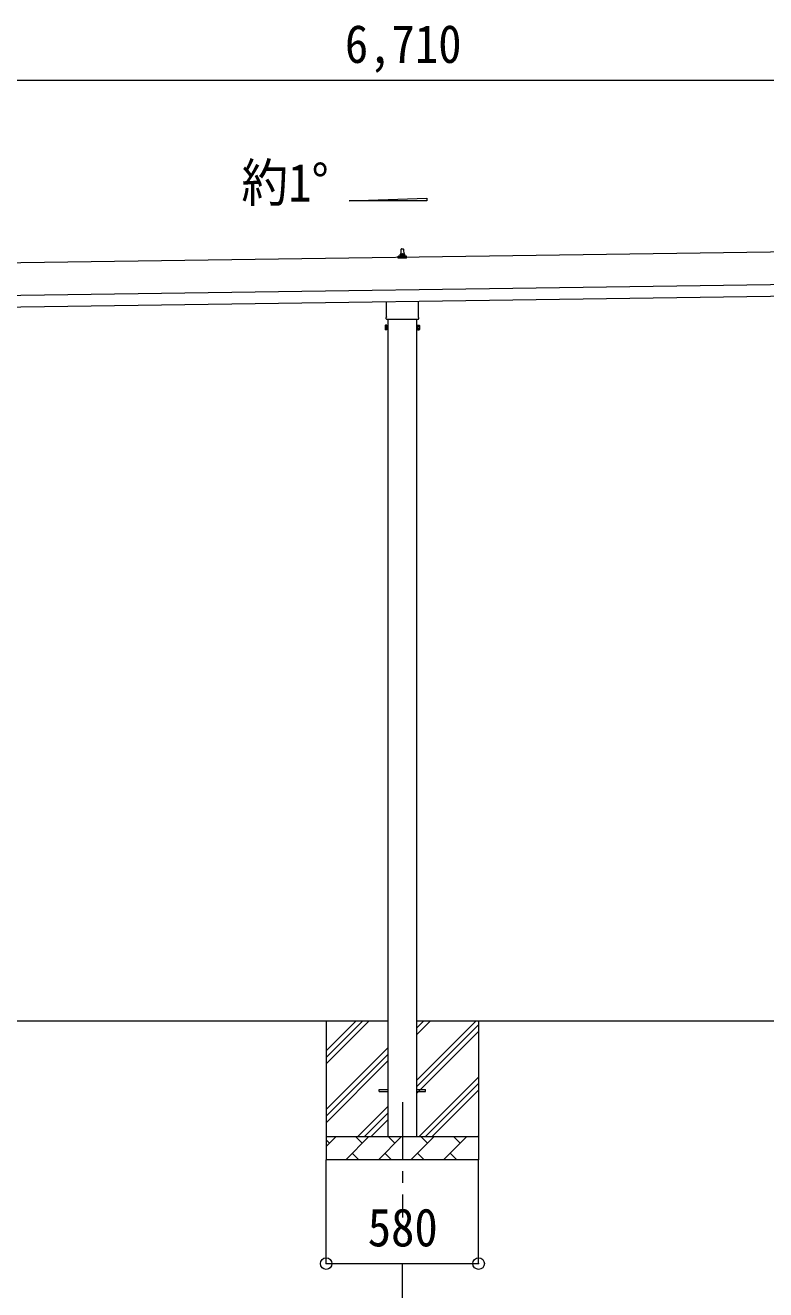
# Model space of a CAD drawing. Units: millimetres at full size, sheet at 1:50; some dimension numbers follow another scale. Extents: x -14053 to 14053, y -9700 to 9700.
# Drawn here: x 775 to 3981, y -6364 to -886 of the extents above; entities that cross this region are included whole.
import ezdxf
from ezdxf.enums import TextEntityAlignment as Align

# ---------------------------------------------------------------- set-up
doc = ezdxf.new("R2010")
doc.units = ezdxf.units.MM
doc.header["$LTSCALE"] = 50
doc.header["$PDMODE"] = 32
doc.header["$PDSIZE"] = 50
doc.linetypes.add('CHAIN1', pattern=[8, 5, -1, 1, -1])
for name, color, linetype, lineweight in [('0-0_0', 7, 'Continuous', 9), ('0-1_Defpoints', 4, 'Continuous', 9), ('0-5_ELV2', 4, 'Continuous', 9), ('0-6_PARTS1', 6, 'Continuous', 9)]:
    doc.layers.add(name, color=color, linetype=linetype, lineweight=lineweight)
doc.styles.add('ＭＳ ゴシック', font='')
doc.styles.get('ＭＳ ゴシック').set_extended_font_data('MS Gothic')

msp = doc.modelspace()

# ---------------------------------------------------------------- linework, layer by layer
at = {"layer": '0-0_0'}
for p, q in [((2345.37, -5200.76), (-529.63, -5200.76)), ((2077.87, -5200.76), (2077.87, -5800.76)), ((2077.87, -5385.81), (2262.93, -5200.76)), ((2077.87, -5357.53), (2234.64, -5200.76)), ((2077.87, -5329.24), (2206.36, -5200.76)), ((5345.37, -5200.76), (2470.37, -5200.76)), ((2470.37, -5455.86), (2725.47, -5200.76)), ((2470.37, -5257.87), (2527.48, -5200.76)), ((2470.37, -5229.58), (2499.2, -5200.76)), ((2737.87, -5200.76), (2737.87, -5800.76)), ((2470.37, -5484.14), (2737.87, -5216.64)), ((2470.37, -5512.43), (2737.87, -5244.93)), ((2077.87, -5583.8), (2345.37, -5316.3)), ((2077.87, -5612.08), (2345.37, -5344.58)), ((2077.87, -5640.37), (2345.37, -5372.87)), ((2480.03, -5700.76), (2737.87, -5442.92)), ((2508.32, -5700.76), (2737.87, -5471.2)), ((2536.6, -5700.76), (2737.87, -5499.48)), ((2215.47, -5700.76), (2345.37, -5570.86)), ((2243.76, -5700.76), (2345.37, -5599.14)), ((2272.04, -5700.76), (2345.37, -5627.43)), ((2077.87, -5700.76), (2737.87, -5700.76)), ((2077.87, -5743.65), (2120.77, -5700.76)), ((2092.21, -5729.31), (2077.87, -5714.97)), ((2162.19, -5800.76), (2262.19, -5700.76)), ((2233.64, -5729.31), (2205.08, -5700.76)), ((2303.61, -5800.76), (2403.61, -5700.76)), ((2375.06, -5729.31), (2346.5, -5700.76)), ((2445.03, -5800.76), (2545.03, -5700.76)), ((2516.48, -5729.31), (2487.93, -5700.76)), ((2586.45, -5800.76), (2686.45, -5700.76)), ((2657.9, -5729.31), (2629.35, -5700.76)), ((2734.59, -5700.76), (2737.87, -5697.47)), ((2737.87, -5800.76), (2077.87, -5800.76)), ((2190.74, -5772.21), (2219.3, -5800.76)), ((2332.16, -5772.21), (2360.72, -5800.76)), ((2473.59, -5772.21), (2502.14, -5800.76)), ((2615.01, -5772.21), (2643.56, -5800.76))]:
    msp.add_line(p, q, dxfattribs=at)
at = {"layer": '0-1_Defpoints'}
for p, q in [((4450.11, -1862.31), (-914.85, -1938.95)), ((2401.87, -1878.64), (2402.6, -1855.12)), ((2403.6, -1854.14), (2412.15, -1854.14)), ((2413.15, -1855.12), (2413.87, -1878.64)), ((2389.62, -1894.14), (2389.62, -1886.43)), ((2426.12, -1894.14), (2389.62, -1894.14)), ((2390.01, -1885.64), (2425.74, -1885.64)), ((2390.39, -1885.46), (2397.11, -1883.83)), ((2397.49, -1883.64), (2418.26, -1883.64)), ((2397.87, -1882.85), (2397.87, -1878.64)), ((2398.87, -1878.64), (2416.87, -1878.64)), ((2417.87, -1882.85), (2417.87, -1878.64)), ((2425.36, -1885.46), (2418.64, -1883.83)), ((2426.12, -1894.14), (2426.12, -1886.43)), ((-912.85, -2078.94), (4452.11, -2002.3)), ((-912.13, -2128.94), (4452.82, -2052.29)), ((2476.17, -2080.53), (2476.17, -2148.13)), ((2339.57, -2148.13), (2339.57, -2082.48)), ((2333.87, -2186.4), (2334.63, -2185.09)), ((2333.87, -2186.4), (2333.87, -2203.4)), ((2340.87, -2189.99), (2334.63, -2189.99)), ((2337.87, -2156.9), (2337.87, -2151.4)), ((2475.81, -2160.4), (2339.94, -2160.4)), ((2345.37, -2160.4), (2345.37, -5700.76)), ((2470.37, -5700.76), (2470.37, -2160.4)), ((2474.87, -2189.99), (2481.12, -2189.99)), ((2477.87, -2151.4), (2477.87, -2156.9)), ((2481.87, -2186.4), (2481.12, -2185.09)), ((2481.87, -2186.4), (2481.87, -2203.4)), ((2333.87, -2203.4), (2334.63, -2204.72)), ((2340.87, -2199.81), (2334.63, -2199.81)), ((2340.87, -2204.72), (2334.63, -2204.72)), ((2343.37, -2204.1), (2340.87, -2204.1)), ((2472.37, -2204.1), (2474.87, -2204.1)), ((2474.87, -2199.81), (2481.12, -2199.81)), ((2474.87, -2204.72), (2481.12, -2204.72)), ((2481.87, -2203.4), (2481.12, -2204.72)), ((2307.87, -5496.26), (2345.37, -5496.26)), ((2307.87, -5505.26), (2307.87, -5496.26)), ((2307.87, -5505.26), (2345.37, -5505.26)), ((2470.37, -5496.26), (2507.87, -5496.26)), ((2470.37, -5505.26), (2507.87, -5505.26)), ((2507.87, -5505.26), (2507.87, -5496.26))]:
    msp.add_line(p, q, dxfattribs=at)
at = {"layer": '0-1_Defpoints', "color": 7, "linetype": 'CHAIN1'}
msp.add_line((2407.87, -5550.76), (2407.87, -6050.76), dxfattribs=at)
at = {"layer": '0-1_Defpoints'}
for points in [[(2340.87, -2204.72), (2340.87, -2185.09), (2334.63, -2185.09)], [(2340.87, -2204.1), (2340.87, -2185.7), (2343.37, -2185.7)], [(2474.87, -2204.1), (2474.87, -2185.7), (2472.37, -2185.7)], [(2474.87, -2204.72), (2474.87, -2185.09), (2481.12, -2185.09)]]:
    msp.add_lwpolyline(points, dxfattribs=at)
for points in [[(2343.37, -2205.4), (2343.37, -2184.4), (2345.37, -2184.4), (2345.37, -2205.4)], [(2472.37, -2205.4), (2472.37, -2184.4), (2470.37, -2184.4), (2470.37, -2205.4)]]:
    msp.add_lwpolyline(points, close=True, dxfattribs=at)
for centre, radius, start, end in [((2403.6, -1855.14), 1, 90, 178.60509), ((2412.15, -1855.14), 1, 1.39491, 90), ((2390.62, -1886.43), 1, 103.62699, 180), ((2396.87, -1882.85), 1, 283.62699, 0), ((2401.96, -1879.27), 4.13, 90, 171.17633), ((2398.87, -1879.64), 1, 90, 180), ((2411.21, -1878.64), 4.83, 133.60282, 180), ((2404.54, -1878.64), 4.83, 0, 46.39718), ((2413.79, -1879.27), 4.13, 8.82367, 90), ((2416.87, -1879.64), 1, 0, 90), ((2418.87, -1882.85), 1, 180, 256.37301), ((2425.12, -1886.43), 1, 0, 76.37301), ((2338.22, -2187.54), 4.34, 145.61575, 214.38425), ((2350.12, -2194.9), 16.24, 162.41205, 197.58795), ((2341.87, -2151.4), 4, 125.09963, 180), ((2341.87, -2156.9), 4, 180, 194.47751), ((2341.87, -2156.9), 4, 194.47751, 241.04498), ((2473.87, -2156.9), 4, 298.95502, 345.52249), ((2473.87, -2151.4), 4, 0, 54.90037), ((2473.87, -2156.9), 4, 345.52249, 0), ((2465.63, -2194.9), 16.24, 342.41205, 17.58795), ((2477.53, -2187.54), 4.34, 325.61575, 34.38425), ((2338.22, -2202.26), 4.34, 145.61575, 214.38425), ((2477.53, -2202.26), 4.34, 325.61575, 34.38425)]:
    msp.add_arc(centre, radius, start, end, dxfattribs=at)
at = {"layer": '0-5_ELV2'}
for p, q in [((2177.75, -1646.93), (2513.75, -1634.52)), ((2513.75, -1634.52), (2513.75, -1646.93)), ((2513.75, -1646.93), (2177.75, -1646.93))]:
    msp.add_line(p, q, dxfattribs=at)
at = {"layer": '0-6_PARTS1'}
for p, q in [((-946.13, -1123.15), (5763.87, -1123.15)), ((2077.87, -6250.82), (2077.87, -5800.76)), ((2737.87, -6250.82), (2737.87, -5800.76)), ((2077.87, -6250.82), (2737.87, -6250.82)), ((2407.87, -6992.41), (2407.87, -6250.82))]:
    msp.add_line(p, q, dxfattribs=at)
for p in [(2077.87, -6250.82), (2737.87, -6250.82)]:
    msp.add_point(p, dxfattribs=at)

# ---------------------------------------------------------------- texts
at = {"layer": '0-5_ELV2', "color": 7, "style": 'ＭＳ ゴシック', "width": 0.9}
msp.add_text('約1°', height=165, dxfattribs=at).set_placement((1710.65, -1699.33), align=Align.BOTTOM_LEFT)
at = {"layer": '0-6_PARTS1', "color": 7, "style": 'ＭＳ ゴシック', "width": 0.9}
for s, p in [('6,710', (2158.87, -1098.15)), ('580', (2257.87, -6225.82))]:
    msp.add_text(s, height=165, dxfattribs=at).set_placement(p, align=Align.BOTTOM_LEFT)

doc.saveas('drawing.dxf')
